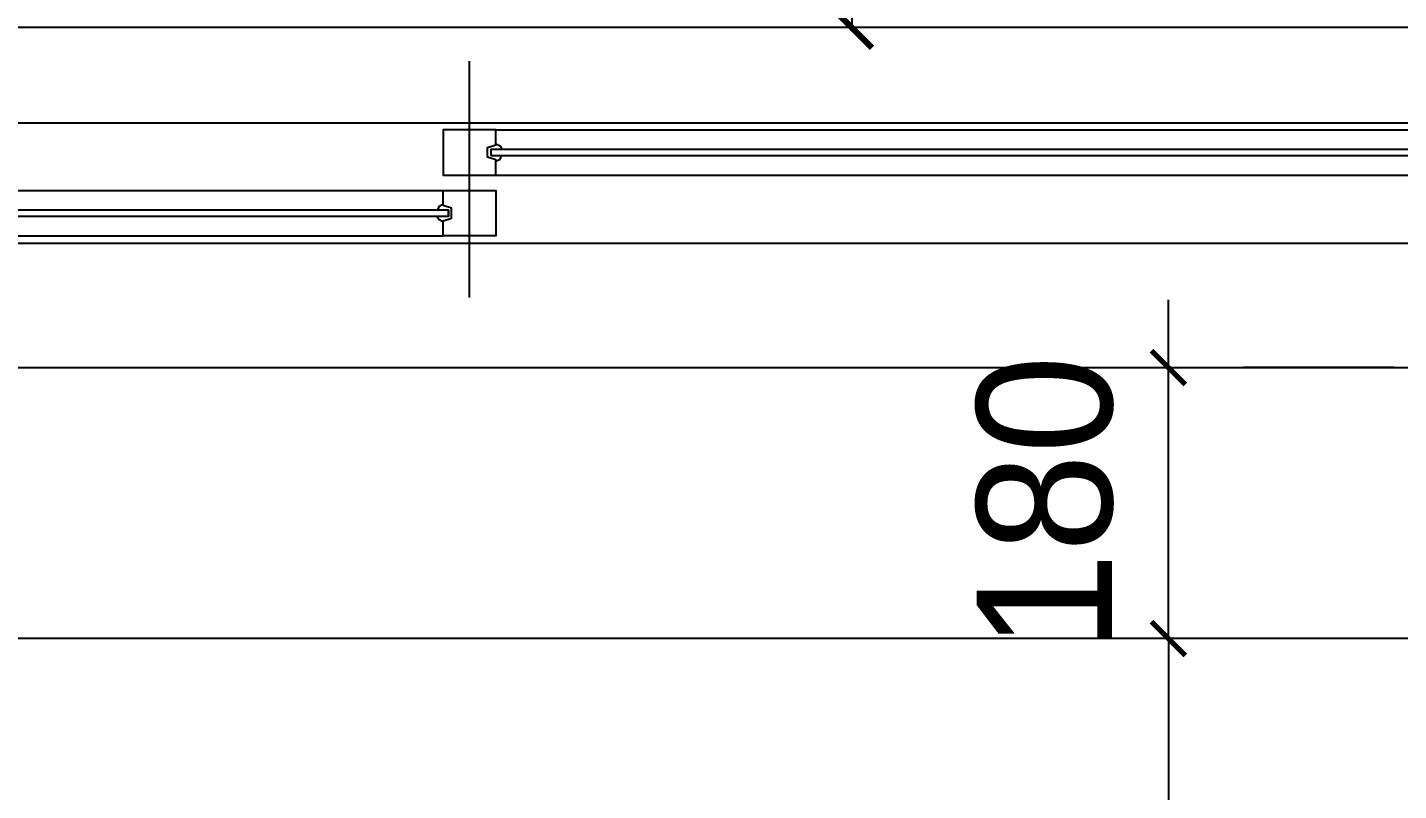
# Model space of a CAD drawing. Header units: inches. Extents: x 4138 to 127072, y -26315 to 43858.
# Drawn here: x 72226 to 73137, y 18542 to 19049 of the extents above; entities that cross this region are included whole.
import ezdxf

# ---------------------------------------------------------------- set-up
doc = ezdxf.new("R2010")
doc.units = ezdxf.units.IN
doc.header["$LTSCALE"] = 50
doc.header["$MEASUREMENT"] = 0
for name, color, linetype in [('0-LINE', 7, 'Continuous'), ('04-WIN', 4, 'Continuous'), ('06-LIGHT', 4, 'Continuous'), ('07-DIM', 5, 'Continuous')]:
    doc.layers.add(name, color=color, linetype=linetype)
doc.styles.add('YOURNAME', font='HY울릉도M.TTF')
doc.dimstyles.new('YOURNAME-50', dxfattribs={"dimscale": 50, "dimtxt": 1.8, "dimasz": 0.9, "dimexe": 1, "dimexo": 3, "dimgap": 0.7, "dimtad": 1, "dimdec": 0, "dimzin": 0, "dimdsep": 46, "dimtxsty": 'YOURNAME', "dimblk": 'ARCHTICK', "dimcen": 0, "dimclrd": 1, "dimclre": 1, "dimclrt": 7, "dimadec": 0, "dimazin": 0, "dimtfac": 1, "dimtdec": 0, "dimtix": 1, "dimtmove": 2, "dimatfit": 3, "dimldrblk": 'ARCHTICK', "dimfxl": 1, "dimtolj": 1, "dimtzin": 0, "dimarcsym": 0})
doc.dimstyles.new('YOURNAME-60', dxfattribs={"dimscale": 60, "dimtxt": 1.8, "dimasz": 0.9, "dimexe": 1, "dimexo": 3, "dimgap": 0.7, "dimtad": 1, "dimdec": 0, "dimzin": 0, "dimdsep": 46, "dimtxsty": 'YOURNAME', "dimblk": 'ARCHTICK', "dimcen": 0, "dimclrd": 1, "dimclre": 1, "dimclrt": 7, "dimadec": 0, "dimazin": 0, "dimtfac": 1, "dimtdec": 0, "dimtix": 1, "dimtmove": 2, "dimatfit": 3, "dimldrblk": 'ARCHTICK', "dimfxl": 1, "dimtolj": 1, "dimtzin": 0, "dimarcsym": 0})

# ---------------------------------------------------------------- blocks, each defined once
blk = doc.blocks.new('FLOOR')
at = {"layer": '04-WIN', "linetype": 'Continuous'}
for p, q in [((50775.18, 45230.76), (50775.18, 45387.76)), ((49784.68, 45346.89), (51778.25, 45346.89)), ((50792.72, 45342.21), (51736.98, 45342.13)), ((50792.72, 45312.21), (51736.98, 45312.13)), ((49813.76, 45301.84), (50757.68, 45301.84)), ((49813.76, 45271.84), (50757.68, 45271.84)), ((49772.12, 45266.89), (51765.68, 45266.81))]:
    blk.add_line(p, q, dxfattribs=at)
at = {"layer": '04-WIN'}
blk.add_lwpolyline([(49754.68, 45184.26), (51795.68, 45184.26), (51795.68, 45410.26), (49754.68, 45410.26)], close=True, dxfattribs=at)
at = {"layer": '04-WIN', "linetype": 'Continuous'}
for points in [[(50792.72, 45332.21), (50792.72, 45342.21), (50757.72, 45342.21), (50757.72, 45312.21), (50792.72, 45312.21), (50792.72, 45322.21), (50787.17, 45323.98), (50787.17, 45330.43)], [(50789.24, 45325.21), (51740.46, 45325.13), (51740.46, 45329.13), (50789.24, 45329.21)], [(50757.68, 45291.84), (50757.68, 45301.84), (50792.68, 45301.84), (50792.68, 45271.84), (50757.68, 45271.84), (50757.68, 45281.84), (50763.23, 45283.62), (50763.23, 45290.07)]]:
    blk.add_lwpolyline(points, close=True, dxfattribs=at)
for points in [[(50792.72, 45333), (50795.47, 45331.61), (50795.99, 45330.63), (50796.54, 45329.21)], [(50792.72, 45321.41), (50795.47, 45322.8), (50795.99, 45323.78), (50796.54, 45325.21)], [(50761.17, 45288.84), (49810.28, 45288.84), (49810.28, 45284.84), (50761.17, 45284.84), (50761.17, 45288.84), (50761.17, 45284.84)], [(50757.68, 45292.63), (50754.94, 45291.25), (50754.41, 45290.26), (50753.86, 45288.84)], [(50757.68, 45281.05), (50754.94, 45282.43), (50754.41, 45283.42), (50753.86, 45284.84)]]:
    blk.add_lwpolyline(points, dxfattribs=at)
blk = doc.blocks.new('ERER')
blk.add_blockref('FLOOR', (25800, -18420))
blk = doc.blocks.new('_ARCHTICK')
at = {"color": 0, "linetype": 'ByBlock', "const_width": 0.075}
blk.add_lwpolyline([(-0.25, -0.25), (0.25, 0.25)], dxfattribs=at)
blk = doc.blocks.new('*D485')
at = {"layer": '07-DIM', "color": 1, "lineweight": -2, "transparency": 16777216}
for p, q in [((72983.89, 18822.95), (72983.89, 18867.95)), ((72983.89, 18642.95), (72983.89, 18822.95)), ((73133.89, 18822.95), (73033.89, 18822.95)), ((72983.89, 18642.95), (72983.89, 18597.95)), ((73133.89, 18642.95), (73033.89, 18642.95))]:
    blk.add_line(p, q, dxfattribs=at)
at = {"layer": 'Defpoints', "color": 0, "transparency": 16777216}
for p in [(72983.89, 18822.95), (72983.89, 18822.95), (72983.89, 18642.95)]:
    blk.add_point(p, dxfattribs=at)
at = {"layer": '07-DIM', "color": 1, "lineweight": -2, "transparency": 16777216, "xscale": 45, "yscale": 45, "zscale": 45}
for p, rotation in [((72983.89, 18822.95), 270), ((72983.89, 18642.95), 90)]:
    blk.add_blockref('_ARCHTICK', p, dxfattribs=dict(at, rotation=rotation))
at = {"layer": '07-DIM', "color": 7, "transparency": 16777216, "insert": (72902.04, 18732.95), "char_height": 90, "attachment_point": 5, "rotation": 90, "style": 'YOURNAME'}
blk.add_mtext('\\A1;180', dxfattribs=at)
blk = doc.blocks.new('*D486')
at = {"layer": '07-DIM', "color": 1, "lineweight": -2, "transparency": 16777216}
for p, q in [((72983.89, 18642.95), (72983.89, 17842.95)), ((73133.89, 18642.95), (73033.89, 18642.95)), ((73133.89, 17842.95), (73033.89, 17842.95))]:
    blk.add_line(p, q, dxfattribs=at)
at = {"layer": 'Defpoints', "color": 0, "transparency": 16777216}
for p in [(72983.89, 18642.95), (72983.89, 17842.95), (72983.89, 17842.95)]:
    blk.add_point(p, dxfattribs=at)
at = {"layer": '07-DIM', "color": 1, "lineweight": -2, "transparency": 16777216, "xscale": 45, "yscale": 45, "zscale": 45}
for p, rotation in [((72983.89, 18642.95), 90), ((72983.89, 17842.95), 270)]:
    blk.add_blockref('_ARCHTICK', p, dxfattribs=dict(at, rotation=rotation))
at = {"layer": '07-DIM', "color": 7, "transparency": 16777216, "insert": (72902.04, 18242.95), "char_height": 90, "attachment_point": 5, "rotation": 90, "style": 'YOURNAME'}
blk.add_mtext('\\A1;800', dxfattribs=at)
blk = doc.blocks.new('*D534')
at = {"layer": '07-DIM', "color": 1, "lineweight": -2, "transparency": 16777216}
for p, q in [((72773.39, 19800.95), (72773.39, 19048.95)), ((72953.39, 19800.95), (72833.39, 19800.95)), ((72953.39, 19048.95), (72833.39, 19048.95))]:
    blk.add_line(p, q, dxfattribs=at)
at = {"layer": 'Defpoints', "color": 0, "transparency": 16777216}
for p in [(72773.39, 19800.95), (72773.39, 19048.95), (72773.39, 19048.95)]:
    blk.add_point(p, dxfattribs=at)
at = {"layer": '07-DIM', "color": 1, "lineweight": -2, "transparency": 16777216, "xscale": 54, "yscale": 54, "zscale": 54}
for p, rotation in [((72773.39, 19800.95), 90), ((72773.39, 19048.95), 270)]:
    blk.add_blockref('_ARCHTICK', p, dxfattribs=dict(at, rotation=rotation))
at = {"layer": '07-DIM', "color": 7, "transparency": 16777216, "insert": (72674.95, 19424.95), "char_height": 108, "attachment_point": 5, "rotation": 90, "style": 'YOURNAME'}
blk.add_mtext('\\A1;EQ', dxfattribs=at)

msp = doc.modelspace()

# ---------------------------------------------------------------- linework, layer by layer
at = {"layer": '06-LIGHT'}
msp.add_line((74468.89, 18642.95), (71498.89, 18642.95), dxfattribs=at)

# ---------------------------------------------------------------- block references
at = {"layer": '0-LINE'}
msp.add_blockref('ERER', (-4055.79, -7941.31), dxfattribs=at)

# ---------------------------------------------------------------- dimensions: what is measured, and where the dimension line sits
at = {"layer": '07-DIM'}
dim = msp.add_linear_dim(base=(72773.39, 19048.95), p1=(72773.39, 19800.95), p2=(72773.39, 19048.95), angle=270, text='EQ', dimstyle='YOURNAME-60', dxfattribs=at)
dim.commit()
dim.dimension.update_dxf_attribs({"geometry": '*D534', "text_midpoint": (72674.95, 19424.95)})
for base, p2, picture, middle in [((72983.89, 18822.95), (72983.89, 18822.95), '*D485', (72902.04, 18732.95)), ((72983.89, 17842.95), (72983.89, 17842.95), '*D486', (72902.04, 18242.95))]:
    dim = msp.add_linear_dim(base=base, p1=(72983.89, 18642.95), p2=p2, angle=90, dimstyle='YOURNAME-50', dxfattribs=at)
    dim.commit()
    dim.dimension.update_dxf_attribs({"geometry": picture, "text_midpoint": middle})

doc.saveas('drawing.dxf')
